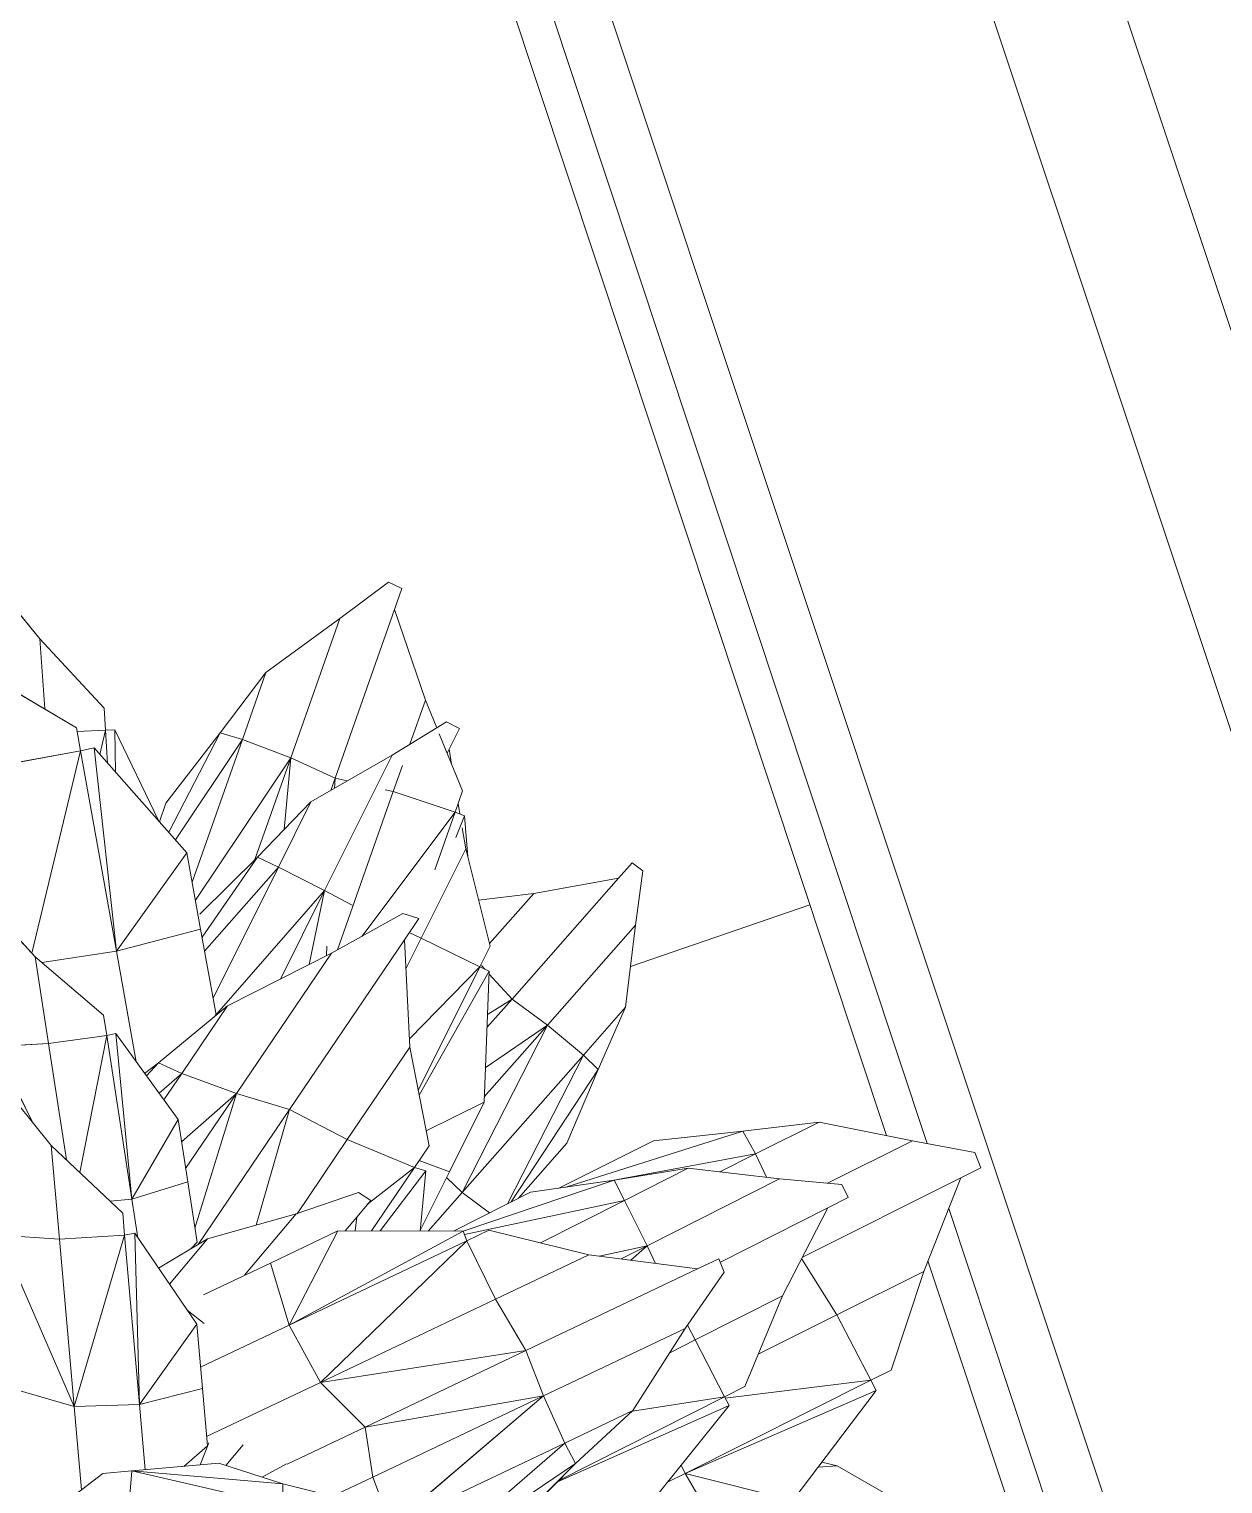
# Model space of a CAD drawing. Header units: inches. Extents: x 1 to 4284, y -575 to 745.
# Drawn here: x 3023.57 to 3040.05, y 344.26 to 364.33 of the extents above; entities that cross this region are included whole.
import ezdxf

# ---------------------------------------------------------------- set-up
doc = ezdxf.new("R2010")
doc.units = ezdxf.units.IN
doc.header["$MEASUREMENT"] = 0
for name, color, linetype, lineweight in [('8603 Westwood - 2nd Floor - suite 200 230_dwg', 8, 'Continuous', 9), ('A-GLAZ-CURT', 52, 'Continuous', 9), ('A-GLAZ-EXST', 7, 'Continuous', 9), ('A-GLAZ-SILL-EXST', 7, 'Continuous', 9), ('Plant-hosta', 7, 'Continuous', 9), ('Q-CASE', 31, 'Continuous', 9)]:
    doc.layers.add(name, color=color, linetype=linetype, lineweight=lineweight)

# ---------------------------------------------------------------- blocks, each defined once
blk = doc.blocks.new('8603 Westwood - 2nd Floor - suite 200 230_dwg-2280265-New Construction - Tel_Data_Elec Plan')
at = {"layer": 'A-GLAZ-EXST'}
blk.add_line((1556.167, 915.707), (1537.703, 971.1), dxfattribs=at)
at = {"layer": 'A-GLAZ-SILL-EXST'}
for p, q in [((1557.828, 916.26), (1539.363, 971.653)), ((1551.424, 914.126), (1532.96, 969.518))]:
    blk.add_line(p, q, dxfattribs=at)
blk = doc.blocks.new('Counter Top _No Backsplash_ - Standard Counter Top-2547027-New Construction - Tel_Data_Elec Plan')
at = {"layer": 'Q-CASE', "lineweight": 13}
blk.add_line((85.1, 14.923), (87.715, 14.923), dxfattribs=at)
blk = doc.blocks.new('Untitled_dwg-V36-New Construction - Tel_Data_Elec Plan')
at = {"layer": 'Plant-hosta'}
for p, q in [((12.362, 3.139), (11.63, 2.269)), ((12.362, 3.139), (11.63, 2.269)), ((9.62, 1.651), (9.802, 2.637)), ((9.62, 1.651), (9.802, 2.637)), ((9.62, 1.651), (10.89, 2.511)), ((10.89, 2.511), (12.489, 1.479)), ((11.63, 2.269), (11.374, 2.198)), ((11.63, 2.269), (11.449, 2.15)), ((10.515, 0.98), (8.996, 1.897)), ((9.353, 1.682), (9.62, 1.651)), ((9.353, 1.682), (9.62, 1.651)), ((9.608, 1.527), (9.62, 1.651)), ((9.62, 1.651), (9.608, 1.527)), ((9.62, 1.651), (12.47, 1.321)), ((9.62, 1.651), (12.489, 1.479)), ((9.62, 1.651), (12.47, 1.321)), ((6.084, 1.499), (8.204, 0.689)), ((6.084, 1.499), (8.204, 0.689)), ((6.119, 1.536), (8.247, 1.006)), ((8.247, 1.006), (6.119, 1.536)), ((8.247, 1.006), (7.219, 1.489)), ((12.47, 1.321), (12.489, 1.479)), ((12.47, 1.321), (12.489, 1.479)), ((10.496, 0.863), (12.47, 1.321)), ((10.496, 0.863), (12.47, 1.321)), ((12.47, 1.321), (12.339, 0.312)), ((12.47, 1.321), (12.782, 1.285)), ((13.669, 0.158), (12.782, 1.285)), ((7.918, 1.16), (10.515, 0.98)), ((10.493, 0.844), (7.941, 1.149)), ((8.247, 1.006), (8.204, 0.689)), ((9.241, 0.591), (8.247, 1.006)), ((5.564, 0.918), (5.555, 0.224)), ((8.151, -0.022), (5.579, 0.935)), ((5.582, 0.939), (8.204, 0.689)), ((5.582, 0.939), (8.204, 0.689)), ((10.493, 0.844), (9.231, 0.595)), ((10.493, 0.844), (9.231, 0.595)), ((10.493, 0.844), (10.384, -0.032)), ((10.493, 0.844), (10.384, -0.032)), ((10.493, 0.844), (10.515, 0.98)), ((10.493, 0.844), (10.807, 0.806)), ((10.807, 0.806), (10.493, 0.844)), ((11.722, -0.192), (10.807, 0.806)), ((11.722, -0.192), (10.807, 0.806)), ((8.151, -0.022), (8.204, 0.689)), ((9.241, 0.591), (8.204, 0.689)), ((5.121, 0.404), (4.357, -0.111)), ((10.306, -0.228), (9.241, 0.591)), ((10.306, -0.228), (9.241, 0.591)), ((11.132, 0.452), (12.339, 0.312)), ((12.339, 0.312), (11.132, 0.452)), ((4.941, 0.283), (5.555, 0.224)), ((5.69, -0.461), (5.555, 0.224)), ((8.151, -0.022), (5.555, 0.224)), ((5.69, -0.461), (5.555, 0.224)), ((12.146, -0.584), (12.339, 0.312)), ((12.146, -0.584), (12.339, 0.312)), ((13.669, 0.158), (12.339, 0.312)), ((2.461, -0.992), (4.259, 0.173)), ((4.259, 0.173), (4.357, -0.111)), ((10.384, -0.032), (9.99, 0.016)), ((9.99, 0.016), (10.384, -0.032)), ((14.591, -0.879), (13.669, 0.158)), ((13.669, 0.158), (14.591, -0.879)), ((2.461, -0.992), (4.357, -0.111)), ((4.357, -0.111), (3.624, -0.681)), ((4.357, -0.111), (3.624, -0.681)), ((5.69, -0.461), (8.151, -0.022)), ((8.151, -0.022), (5.69, -0.461)), ((8.136, -0.694), (8.151, -0.022)), ((8.151, -0.022), (10.306, -0.228)), ((10.384, -0.032), (10.35, -0.258)), ((10.384, -0.032), (10.35, -0.258)), ((11.722, -0.192), (10.384, -0.032)), ((10.384, -0.032), (11.722, -0.192)), ((11.722, -0.192), (12.726, -1.12)), ((11.722, -0.192), (12.726, -1.12)), ((2.179, -0.384), (2.461, -0.992)), ((4.119, -0.296), (4.499, -0.354)), ((4.499, -0.354), (4.119, -0.296)), ((5.69, -0.461), (4.505, -0.348)), ((5.69, -0.461), (4.505, -0.348)), ((10.306, -0.228), (11.079, -0.772)), ((5.321, -1.248), (5.69, -0.461)), ((8.136, -0.694), (5.69, -0.461)), ((12.162, -0.598), (14.591, -0.879)), ((0.896, -0.728), (2.071, -1.097)), ((2.461, -0.992), (3.624, -0.681)), ((3.373, -0.748), (3.592, -0.995)), ((3.373, -0.748), (3.592, -0.995)), ((3.703, -0.619), (4.025, -0.805)), ((3.703, -0.619), (4.025, -0.805)), ((5.321, -1.248), (8.136, -0.694)), ((8.136, -0.694), (7.987, -1.502)), ((7.987, -1.502), (8.136, -0.694)), ((8.136, -0.694), (10.746, -0.942)), ((11.079, -0.772), (11.074, -0.973)), ((2.015, -2.102), (1.716, -0.985)), ((2.015, -2.102), (1.716, -0.985)), ((2.461, -0.992), (2.071, -1.097)), ((2.637, -0.945), (2.871, -1.818)), ((3.157, -0.806), (3.559, -0.963)), ((3.559, -0.963), (3.764, -1.727)), ((10.746, -0.942), (9.406, -1.637)), ((9.406, -1.637), (10.746, -0.942)), ((10.746, -0.942), (11.074, -0.973)), ((11.076, -0.922), (12.726, -1.12)), ((14.591, -0.879), (14.899, -0.915)), ((14.891, -1.142), (14.899, -0.915)), ((5.321, -1.248), (3.591, -1.084)), ((3.591, -1.084), (5.321, -1.248)), ((12.726, -1.12), (13.036, -1.157)), ((13.017, -1.353), (13.036, -1.157)), ((14.138, -1.589), (14.891, -1.142)), ((5.321, -1.248), (5.188, -2.139)), ((5.321, -1.248), (5.188, -2.139)), ((5.321, -1.248), (7.987, -1.502)), ((5.321, -1.248), (7.89, -2.396)), ((5.321, -1.248), (7.987, -1.502)), ((9.923, -1.368), (10.203, -1.479)), ((9.923, -1.368), (10.203, -1.479)), ((10.228, -1.21), (10.203, -1.479)), ((12.236, -1.722), (13.017, -1.353)), ((7.987, -1.502), (7.89, -2.396)), ((7.987, -1.502), (9.406, -1.637)), ((9.534, -1.57), (10.203, -1.479)), ((9.534, -1.57), (10.203, -1.479)), ((9.803, -1.431), (10.203, -1.479)), ((10.203, -1.479), (9.803, -1.431)), ((10.203, -1.479), (10.125, -2.174)), ((10.203, -1.479), (10.125, -2.174)), ((12.236, -1.722), (10.203, -1.479)), ((14.138, -1.589), (12.837, -1.438)), ((14.138, -1.589), (13.015, -2.27)), ((14.138, -1.589), (13.015, -2.27)), ((2.871, -1.818), (3.764, -1.727)), ((3.764, -1.727), (3.994, -2.588)), ((8.223, -2.428), (9.406, -1.637)), ((12.236, -1.722), (11.103, -2.291)), ((12.075, -1.803), (12.042, -2.158)), ((12.075, -1.803), (12.042, -2.158)), ((2.015, -2.102), (2.871, -1.818)), ((2.871, -1.818), (2.015, -2.102)), ((2.871, -1.818), (3.478, -4.083)), ((2.871, -1.818), (3.994, -2.588)), ((2.871, -1.818), (3.618, -4.062)), ((2.015, -2.102), (1.307, -2.619)), ((2.015, -2.102), (1.857, -4.672)), ((2.015, -2.102), (3.478, -4.083)), ((2.015, -2.102), (2.614, -4.337)), ((3.84, -2.011), (5.188, -2.139)), ((5.188, -2.139), (3.84, -2.011)), ((5.188, -2.139), (7.89, -2.396)), ((5.188, -2.139), (5.236, -3.034)), ((5.188, -2.139), (6.264, -3.132)), ((5.188, -2.139), (7.889, -2.538)), ((10.125, -2.174), (7.889, -2.485)), ((7.889, -2.485), (10.125, -2.174)), ((8.834, -2.019), (10.125, -2.174)), ((8.834, -2.019), (10.125, -2.174)), ((10.005, -2.5), (12.042, -2.158)), ((12.042, -2.158), (10.005, -2.5)), ((10.125, -2.174), (10.083, -2.484)), ((11.103, -2.291), (10.125, -2.174)), ((11.494, -2.095), (12.042, -2.158)), ((12.042, -2.158), (11.494, -2.095)), ((12.042, -2.158), (11.985, -2.514)), ((13.015, -2.27), (12.042, -2.158)), ((7.89, -2.396), (7.889, -2.538)), ((8.223, -2.428), (7.89, -2.396)), ((11.103, -2.291), (10.083, -2.484)), ((13.015, -2.27), (11.985, -2.514)), ((3.994, -2.588), (3.618, -4.062)), ((4.094, -2.563), (3.936, -2.815)), ((4.094, -2.563), (3.936, -2.815)), ((6.264, -3.132), (7.889, -2.538)), ((7.762, -2.584), (8.942, -2.725)), ((8.942, -2.725), (7.762, -2.584)), ((10.083, -2.484), (7.888, -2.536)), ((7.888, -2.536), (10.083, -2.484)), ((10.083, -2.484), (8.942, -2.725)), ((10.083, -2.484), (8.942, -2.725)), ((9.427, -2.623), (11.985, -2.514)), ((11.985, -2.514), (10.78, -2.811)), ((11.985, -2.514), (10.78, -2.811)), ((7.329, -2.742), (7.686, -3.497)), ((7.333, -2.75), (7.987, -3.371)), ((7.434, -2.704), (8.056, -3.043)), ((8.056, -3.043), (7.434, -2.704)), ((8.056, -3.043), (8.314, -2.65)), ((8.59, -2.683), (10.276, -4.253)), ((8.646, -2.69), (10.401, -3.993)), ((8.758, -2.703), (9.645, -3.187)), ((8.758, -2.703), (9.645, -3.187)), ((9.33, -2.643), (10.78, -2.811)), ((10.78, -2.811), (9.33, -2.643)), ((4.217, -2.937), (5.236, -3.034)), ((4.217, -2.937), (5.236, -3.034)), ((5.802, -3.55), (4.844, -2.996)), ((6.699, -2.972), (7.557, -3.593)), ((6.699, -2.972), (7.557, -3.593)), ((6.812, -2.931), (7.686, -3.497)), ((5.236, -3.034), (6.264, -3.132)), ((6.264, -3.132), (5.236, -3.034)), ((6.358, -3.097), (6.572, -3.221)), ((6.572, -3.221), (6.488, -3.05)), ((6.488, -3.05), (6.572, -3.221)), ((7.924, -3.311), (8.056, -3.043)), ((7.924, -3.311), (8.056, -3.043)), ((9.953, -4.811), (8.056, -3.043)), ((8.056, -3.043), (10.276, -4.253)), ((8.056, -3.043), (9.953, -4.811)), ((10.401, -3.993), (9.645, -3.187)), ((9.645, -3.187), (10.401, -3.993)), ((4.537, -3.643), (3.829, -3.235)), ((6.572, -3.221), (6.833, -3.371)), ((6.71, -3.532), (6.833, -3.371)), ((6.773, -3.337), (7.557, -3.593)), ((7.557, -3.593), (6.773, -3.337)), ((7.649, -3.66), (7.987, -3.371)), ((7.987, -3.371), (8.765, -4.109)), ((4.537, -3.643), (3.763, -3.493)), ((4.273, -3.592), (4.384, -3.652)), ((5.802, -3.55), (4.537, -3.643)), ((5.802, -3.55), (4.537, -3.643)), ((5.229, -3.592), (6.207, -4.932)), ((6.207, -4.932), (5.229, -3.592)), ((5.802, -3.55), (6.71, -3.532)), ((5.814, -3.545), (6.816, -4.27)), ((7.557, -3.593), (6.816, -4.27)), ((7.557, -3.593), (7.686, -3.497)), ((7.557, -3.593), (7.686, -3.497)), ((7.557, -3.593), (7.849, -3.805)), ((4.384, -3.652), (4.548, -4.477)), ((6.207, -4.932), (4.386, -3.614)), ((4.386, -3.614), (6.207, -4.932)), ((8.062, -5.172), (7.849, -3.805)), ((8.062, -5.172), (7.849, -3.805)), ((3.638, -3.985), (3.743, -4.517)), ((3.638, -3.985), (3.743, -4.517)), ((4.422, -3.843), (5.595, -5.392)), ((7.881, -4.012), (8.765, -4.109)), ((10.401, -3.993), (10.276, -4.253)), ((10.401, -3.993), (10.276, -4.253)), ((11.051, -4.676), (10.401, -3.993)), ((3.478, -4.083), (2.614, -4.337)), ((3.478, -4.083), (3.618, -4.062)), ((3.478, -4.083), (3.618, -4.062)), ((3.478, -4.083), (3.557, -4.378)), ((8.765, -4.109), (9.449, -5.785)), ((9.953, -4.811), (8.793, -4.178)), ((9.953, -4.811), (8.793, -4.178)), ((1.857, -4.672), (2.614, -4.337)), ((2.95, -5.591), (2.614, -4.337)), ((2.614, -4.337), (2.95, -5.591)), ((2.95, -5.591), (3.557, -4.378)), ((2.95, -5.591), (3.557, -4.378)), ((6.207, -4.932), (6.816, -4.27)), ((8.062, -5.172), (6.816, -4.27)), ((6.816, -4.27), (8.062, -5.172)), ((9.953, -4.811), (10.276, -4.253)), ((11.051, -4.676), (10.276, -4.253)), ((3.45, -4.592), (3.743, -4.517)), ((3.743, -4.517), (3.45, -4.592)), ((3.743, -4.517), (4.548, -4.477)), ((3.743, -4.517), (4.548, -4.477)), ((3.743, -4.517), (4.188, -6.754)), ((3.743, -4.517), (4.717, -5.328)), ((3.743, -4.517), (4.314, -6.741)), ((4.548, -4.477), (4.717, -5.328)), ((7.958, -4.506), (9.449, -5.785)), ((7.975, -4.58), (9.348, -5.884)), ((7.975, -4.58), (9.348, -5.884)), ((8.945, -4.551), (9.953, -4.811)), ((8.945, -4.551), (9.953, -4.811)), ((5.595, -5.392), (4.584, -4.66)), ((9.616, -5.315), (9.953, -4.811)), ((9.953, -4.811), (11.566, -5.69)), ((9.953, -4.811), (11.566, -5.69)), ((11.566, -5.69), (11.051, -4.676)), ((11.566, -5.69), (11.051, -4.676)), ((6.207, -4.932), (5.595, -5.392)), ((5.595, -5.392), (6.207, -4.932)), ((6.207, -4.932), (8.5, -6.592)), ((3.192, -5.106), (4.188, -6.754)), ((5.595, -5.392), (4.657, -5.023)), ((8.5, -6.592), (8.062, -5.172)), ((8.062, -5.172), (8.5, -6.592)), ((9.616, -5.315), (9.154, -5.064)), ((9.616, -5.315), (9.154, -5.064)), ((3.079, -5.332), (3.396, -6.924)), ((4.717, -5.328), (4.314, -6.741)), ((5.595, -5.392), (4.983, -5.91)), ((7.489, -6.763), (5.595, -5.392)), ((7.489, -6.763), (5.595, -5.392)), ((8.097, -5.286), (9.348, -5.884)), ((9.348, -5.884), (8.097, -5.286)), ((9.223, -5.232), (9.616, -5.315)), ((9.616, -5.315), (9.436, -5.752)), ((9.436, -5.752), (9.616, -5.315)), ((9.616, -5.315), (11.568, -6.38)), ((2.475, -6.979), (2.95, -5.591)), ((2.95, -5.591), (2.475, -6.979)), ((4.594, -5.761), (4.983, -5.91)), ((4.983, -5.91), (4.594, -5.761)), ((4.625, -5.651), (4.983, -5.91)), ((4.625, -5.651), (4.983, -5.91)), ((9.348, -5.884), (9.449, -5.785)), ((9.348, -5.884), (9.449, -5.785)), ((11.566, -5.69), (11.915, -6.362)), ((2.817, -5.98), (2.688, -7.14)), ((4.983, -5.91), (4.729, -6.156)), ((5.894, -6.57), (4.983, -5.91)), ((9.348, -5.884), (8.726, -6.533)), ((9.348, -5.884), (9.582, -6.106)), ((9.404, -5.829), (9.376, -5.896)), ((9.376, -5.896), (9.404, -5.829)), ((4.729, -6.156), (4.501, -6.086)), ((4.513, -6.044), (4.729, -6.156)), ((5.894, -6.57), (4.729, -6.156)), ((8.381, -6.207), (8.726, -6.533)), ((8.381, -6.207), (8.726, -6.533)), ((9.723, -7.48), (9.582, -6.106)), ((9.586, -6.14), (10.394, -6.581)), ((9.586, -6.14), (10.394, -6.581)), ((4.447, -6.275), (4.712, -7.801)), ((4.447, -6.275), (4.712, -7.801)), ((11.568, -6.38), (10.394, -6.581)), ((10.394, -6.581), (11.568, -6.38)), ((11.568, -6.38), (11.814, -6.513)), ((11.915, -6.362), (11.814, -6.513)), ((7.696, -7.607), (5.675, -6.492)), ((5.675, -6.492), (7.696, -7.607)), ((5.702, -6.507), (5.907, -7.689)), ((5.702, -6.507), (5.907, -7.689)), ((7.489, -6.763), (5.894, -6.57)), ((7.489, -6.763), (5.894, -6.57)), ((8.5, -6.592), (8.789, -6.801)), ((8.596, -6.662), (8.726, -6.533)), ((8.726, -6.533), (8.596, -6.662)), ((9.723, -7.48), (8.726, -6.533)), ((9.649, -6.754), (10.394, -6.581)), ((10.394, -6.581), (9.649, -6.754)), ((4.188, -6.754), (3.396, -6.924)), ((4.188, -6.754), (3.396, -6.924)), ((4.188, -6.754), (4.314, -6.741)), ((4.188, -6.754), (4.243, -7.033)), ((4.243, -7.033), (4.188, -6.754)), ((5.742, -6.737), (7.208, -8.128)), ((7.208, -8.128), (5.742, -6.737)), ((7.696, -7.607), (6.706, -6.668)), ((7.696, -7.607), (6.706, -6.668)), ((7.146, -6.721), (7.696, -7.607)), ((7.146, -6.721), (7.696, -7.607)), ((7.414, -6.753), (7.466, -6.876)), ((7.466, -6.876), (7.414, -6.753)), ((7.489, -6.763), (8.605, -6.939)), ((7.585, -6.778), (9.052, -8.565)), ((9.052, -8.565), (7.585, -6.778)), ((8.605, -6.939), (8.789, -6.801)), ((2.688, -7.14), (3.396, -6.924)), ((3.632, -8.112), (3.396, -6.924)), ((7.962, -6.837), (9.757, -8.005)), ((7.962, -6.837), (9.757, -8.005)), ((3.632, -8.112), (4.243, -7.033)), ((5.855, -7.387), (7.208, -8.128)), ((7.208, -8.128), (5.855, -7.387)), ((7.986, -7.286), (7.696, -7.607)), ((9.224, -7.356), (9.757, -8.005)), ((9.712, -7.37), (9.866, -7.916)), ((6.985, -8.357), (5.888, -7.58)), ((7.696, -7.607), (7.208, -8.128)), ((7.696, -7.607), (7.208, -8.128)), ((9.211, -9.045), (7.696, -7.607)), ((9.778, -7.772), (9.723, -7.48)), ((9.723, -7.48), (9.778, -7.772)), ((3.691, -8.008), (4.712, -7.801)), ((4.712, -7.801), (3.691, -8.008)), ((4.712, -7.801), (5.907, -7.689)), ((5.907, -7.689), (4.712, -7.801)), ((4.712, -7.801), (5.192, -10.57)), ((4.712, -7.801), (6.09, -8.744)), ((4.712, -7.801), (5.38, -10.543)), ((5.907, -7.689), (6.09, -8.744)), ((9.649, -7.677), (9.866, -7.916)), ((6.985, -8.357), (5.966, -7.888)), ((9.757, -8.005), (9.052, -8.565)), ((9.757, -8.005), (9.052, -8.565)), ((9.757, -8.005), (9.866, -7.916)), ((9.757, -8.005), (9.957, -8.248)), ((9.957, -8.248), (9.757, -8.005)), ((9.84, -8.105), (9.813, -7.96)), ((9.813, -7.96), (9.84, -8.105)), ((3.122, -9.325), (3.632, -8.112)), ((3.632, -8.112), (3.122, -9.325)), ((3.606, -8.174), (5.192, -10.57)), ((3.606, -8.174), (5.192, -10.57)), ((7.884, -9.487), (5.977, -8.09)), ((5.977, -8.09), (7.884, -9.487)), ((7.208, -8.128), (6.985, -8.357)), ((7.937, -8.82), (7.208, -8.128)), ((6.02, -8.342), (7.344, -9.954)), ((7.344, -9.954), (6.02, -8.342)), ((7.884, -9.487), (6.939, -8.336)), ((7.884, -9.487), (6.939, -8.336)), ((7.937, -8.82), (6.985, -8.357)), ((9.923, -9.098), (9.957, -8.248)), ((9.923, -9.098), (9.957, -8.248)), ((7.461, -8.589), (7.884, -9.487)), ((7.461, -8.589), (7.884, -9.487)), ((8.958, -8.626), (9.052, -8.565)), ((8.958, -8.626), (9.052, -8.565)), ((9.295, -8.86), (9.052, -8.565)), ((9.052, -8.565), (9.295, -8.86)), ((6.09, -8.744), (5.38, -10.543)), ((9.211, -9.045), (7.937, -8.82)), ((9.211, -9.045), (7.937, -8.82)), ((9.934, -8.809), (9.979, -8.851)), ((9.979, -8.851), (9.941, -8.646)), ((9.941, -8.646), (9.979, -8.851)), ((6.001, -8.969), (7.344, -9.954)), ((7.344, -9.954), (6.001, -8.969)), ((8.363, -9.015), (7.884, -9.487)), ((8.363, -9.015), (8.249, -8.875)), ((8.309, -8.886), (8.363, -9.015)), ((8.363, -9.015), (8.507, -8.921)), ((8.363, -9.015), (8.507, -8.921)), ((8.363, -9.015), (9.927, -10.919)), ((9.979, -8.851), (10.21, -9.07)), ((5.95, -9.098), (7.088, -10.144)), ((7.088, -10.144), (5.95, -9.098)), ((9.211, -9.045), (10.076, -9.219)), ((9.902, -9.599), (9.494, -9.102)), ((9.902, -9.599), (9.919, -9.188)), ((10.076, -9.219), (10.21, -9.07)), ((5.872, -9.297), (5.733, -10.679)), ((5.88, -9.277), (6.053, -9.489)), ((5.88, -9.277), (6.053, -9.489)), ((7.088, -10.144), (6.053, -9.489)), ((7.884, -9.487), (7.344, -9.954)), ((7.884, -9.487), (7.344, -9.954)), ((9.176, -11.06), (7.884, -9.487)), ((9.927, -10.919), (9.902, -9.599)), ((9.902, -9.599), (9.927, -10.919)), ((7.344, -9.954), (7.088, -10.144)), ((7.966, -10.711), (7.344, -9.954)), ((5.545, -10.125), (5.733, -10.679)), ((7.966, -10.711), (7.088, -10.144)), ((5.424, -10.43), (5.612, -10.719)), ((5.612, -10.719), (5.424, -10.43)), ((5.484, -10.279), (5.612, -10.719)), ((5.484, -10.279), (5.612, -10.719)), ((5.192, -10.57), (3.992, -10.773)), ((5.192, -10.57), (5.38, -10.543)), ((5.192, -10.57), (5.38, -10.543)), ((5.192, -10.57), (5.247, -10.888)), ((5.612, -10.719), (5.238, -10.838)), ((5.612, -10.719), (5.238, -10.838)), ((5.612, -10.719), (5.733, -10.679)), ((5.612, -10.719), (5.733, -10.679)), ((5.612, -10.719), (5.697, -11.011)), ((5.697, -11.011), (5.612, -10.719)), ((9.176, -11.06), (7.966, -10.711)), ((9.176, -11.06), (7.966, -10.711)), ((4.227, -12.128), (5.247, -10.888)), ((5.194, -12.213), (5.697, -11.011)), ((9.927, -10.919), (10.124, -11.159)), ((9.176, -11.06), (9.981, -11.3)), ((9.981, -11.3), (10.124, -11.159)), ((5.194, -12.213), (4.924, -11.281)), ((4.769, -13.415), (5.194, -12.213)), ((5.194, -12.213), (4.769, -13.415))]:
    blk.add_line(p, q, dxfattribs=at)
at = {"layer": 'Plant-hosta', "flags": 128}
for points in [[(9.802, 2.637), (10.89, 2.511), (9.62, 1.651)], [(10.89, 2.511), (12.489, 1.479), (9.62, 1.651)], [(11.374, 2.198), (11.63, 2.269), (11.449, 2.15)], [(7.953, 2.022), (8.996, 1.897), (10.515, 0.98), (7.918, 1.16)], [(6.17, 1.589), (7.219, 1.489), (8.247, 1.006), (8.204, 0.689)], [(12.782, 1.285), (12.47, 1.321), (12.339, 0.312)], [(12.339, 0.312), (13.669, 0.158), (12.782, 1.285)], [(7.941, 1.149), (10.493, 0.844), (10.515, 0.98)], [(8.204, 0.689), (9.241, 0.591), (8.247, 1.006)], [(4.941, 0.283), (5.555, 0.224), (5.564, 0.918)], [(8.204, 0.689), (8.151, -0.022), (5.579, 0.935)], [(5.555, 0.224), (8.151, -0.022), (10.306, -0.228), (11.079, -0.772), (11.074, -0.973), (10.746, -0.942), (8.136, -0.694), (5.69, -0.461), (5.321, -1.248)], [(2.179, -0.384), (4.259, 0.173), (2.461, -0.992)], [(3.624, -0.681), (2.461, -0.992), (4.357, -0.111), (4.259, 0.173)], [(5.321, -1.248), (8.136, -0.694), (8.151, -0.022)], [(0.896, -0.728), (2.071, -1.097), (2.461, -0.992), (2.179, -0.384)], [(12.837, -1.438), (14.138, -1.589), (14.891, -1.142), (14.899, -0.915), (14.591, -0.879), (12.162, -0.598)], [(2.637, -0.945), (2.871, -1.818), (3.764, -1.727), (3.559, -0.963), (3.157, -0.806)], [(12.236, -1.722), (13.017, -1.353), (13.036, -1.157), (12.726, -1.12), (11.076, -0.922)], [(7.889, -2.538), (7.89, -2.396), (5.321, -1.248)], [(10.228, -1.21), (10.203, -1.479), (12.236, -1.722)], [(7.89, -2.396), (7.987, -1.502), (9.406, -1.637)], [(3.764, -1.727), (3.994, -2.588), (2.871, -1.818)], [(9.406, -1.637), (8.223, -2.428), (7.89, -2.396)], [(10.125, -2.174), (11.103, -2.291), (12.236, -1.722)], [(3.994, -2.588), (3.618, -4.062), (2.871, -1.818), (3.478, -4.083)], [(1.857, -4.672), (2.614, -4.337), (2.015, -2.102), (1.307, -2.619), (1.857, -4.672), (2.015, -2.102), (3.478, -4.083)], [(5.236, -3.034), (5.188, -2.139), (6.264, -3.132), (7.889, -2.538), (5.188, -2.139), (7.89, -2.396)], [(9.427, -2.623), (11.985, -2.514), (12.042, -2.158), (13.015, -2.27), (11.985, -2.514)], [(10.125, -2.174), (10.083, -2.484), (11.103, -2.291)], [(7.329, -2.742), (7.686, -3.497), (6.812, -2.931)], [(7.649, -3.66), (7.987, -3.371), (7.333, -2.75)], [(8.314, -2.65), (8.056, -3.043), (10.276, -4.253)], [(9.953, -4.811), (10.276, -4.253), (8.59, -2.683)], [(10.276, -4.253), (11.051, -4.676), (10.401, -3.993), (8.646, -2.69)], [(4.844, -2.996), (5.802, -3.55), (6.71, -3.532), (6.833, -3.371), (6.572, -3.221), (6.358, -3.097)], [(3.829, -3.235), (4.537, -3.643), (3.763, -3.493)], [(7.987, -3.371), (8.765, -4.109), (7.881, -4.012)], [(4.548, -4.477), (4.384, -3.652), (4.273, -3.592)], [(5.814, -3.545), (6.816, -4.27), (6.207, -4.932)], [(7.849, -3.805), (7.557, -3.593), (6.816, -4.27)], [(4.422, -3.843), (5.595, -5.392), (4.983, -5.91)], [(3.557, -4.378), (3.478, -4.083), (2.614, -4.337)], [(8.765, -4.109), (9.449, -5.785), (7.958, -4.506)], [(4.548, -4.477), (4.717, -5.328), (3.743, -4.517)], [(4.717, -5.328), (4.314, -6.741), (3.743, -4.517), (4.188, -6.754)], [(4.657, -5.023), (5.595, -5.392), (4.584, -4.66)], [(9.223, -5.232), (9.616, -5.315), (9.953, -4.811)], [(6.207, -4.932), (8.5, -6.592), (8.789, -6.801), (8.605, -6.939), (7.489, -6.763)], [(3.192, -5.106), (4.188, -6.754), (4.314, -6.741)], [(2.688, -7.14), (3.396, -6.924), (3.079, -5.332)], [(11.566, -5.69), (11.915, -6.362), (11.814, -6.513), (11.568, -6.38), (9.616, -5.315)], [(2.589, -6.644), (2.688, -7.14), (2.817, -5.98)], [(4.513, -6.044), (4.729, -6.156), (4.983, -5.91), (5.894, -6.57), (4.729, -6.156), (4.501, -6.086)], [(3.396, -6.924), (3.632, -8.112), (4.243, -7.033)], [(9.934, -8.809), (9.979, -8.851), (10.21, -9.07), (10.076, -9.219), (9.211, -9.045), (7.696, -7.607), (7.986, -7.286)], [(9.224, -7.356), (9.757, -8.005), (9.866, -7.916)], [(9.712, -7.37), (9.866, -7.916), (9.649, -7.677)], [(7.208, -8.128), (7.937, -8.82), (6.985, -8.357), (5.888, -7.58)], [(4.712, -7.801), (6.09, -8.744), (5.907, -7.689)], [(6.09, -8.744), (5.38, -10.543), (4.712, -7.801), (5.192, -10.57)], [(5.966, -7.888), (6.985, -8.357), (7.208, -8.128)], [(8.363, -9.015), (7.884, -9.487), (9.176, -11.06), (9.981, -11.3), (10.124, -11.159), (9.927, -10.919), (8.363, -9.015)], [(8.249, -8.875), (8.363, -9.015), (8.309, -8.886)], [(9.494, -9.102), (9.902, -9.599), (9.919, -9.188)], [(5.872, -9.297), (5.733, -10.679), (5.545, -10.125)], [(6.053, -9.489), (7.088, -10.144), (7.344, -9.954)], [(7.344, -9.954), (7.966, -10.711), (7.088, -10.144)], [(4.924, -11.281), (5.194, -12.213), (5.697, -11.011)]]:
    blk.add_lwpolyline(points, dxfattribs=at)
for points in [[(9.582, -6.106), (9.348, -5.884), (8.726, -6.533), (9.723, -7.48)], [(5.247, -10.888), (5.192, -10.57), (3.992, -10.773), (4.227, -12.128)]]:
    blk.add_lwpolyline(points, close=True, dxfattribs=at)
blk = doc.blocks.new('System Panel - Glazed-V45-New Construction - Tel_Data_Elec Plan')
at = {"layer": 'A-GLAZ-CURT', "color": 250, "lineweight": 20}
for p, q in [((18.444, 0.25), (-30, 0.25)), ((30, 0.25), (19.388, 0.25)), ((-30, -0.25), (18.163, -0.25)), ((19.984, -0.25), (30, -0.25))]:
    blk.add_line(p, q, dxfattribs=at)

msp = doc.modelspace()

# ---------------------------------------------------------------- block references
at = {"layer": '8603 Westwood - 2nd Floor - suite 200 230_dwg', "color": 7}
msp.add_blockref('8603 Westwood - 2nd Floor - suite 200 230_dwg-2280265-New Construction - Tel_Data_Elec Plan', (1488.622, -574.965), dxfattribs=at)
at = {"layer": 'A-GLAZ-CURT', "rotation": 288.3687375540642}
msp.add_blockref('System Panel - Glazed-V45-New Construction - Tel_Data_Elec Plan', (3029.916, 366.377), dxfattribs=at)
at = {"layer": 'Plant-hosta', "extrusion": (0, 0, -1), "zscale": -0.9999999999999999, "rotation": 160.0000000000005}
msp.add_blockref('Untitled_dwg-V36-New Construction - Tel_Data_Elec Plan', (-3023.019, 342.661), dxfattribs=at)
at = {"layer": 'Q-CASE', "lineweight": 13, "rotation": 19.00000000000015}
msp.add_blockref('Counter Top _No Backsplash_ - Standard Counter Top-2547027-New Construction - Tel_Data_Elec Plan', (2956.267, 309.577), dxfattribs=at)

doc.saveas('drawing.dxf')
